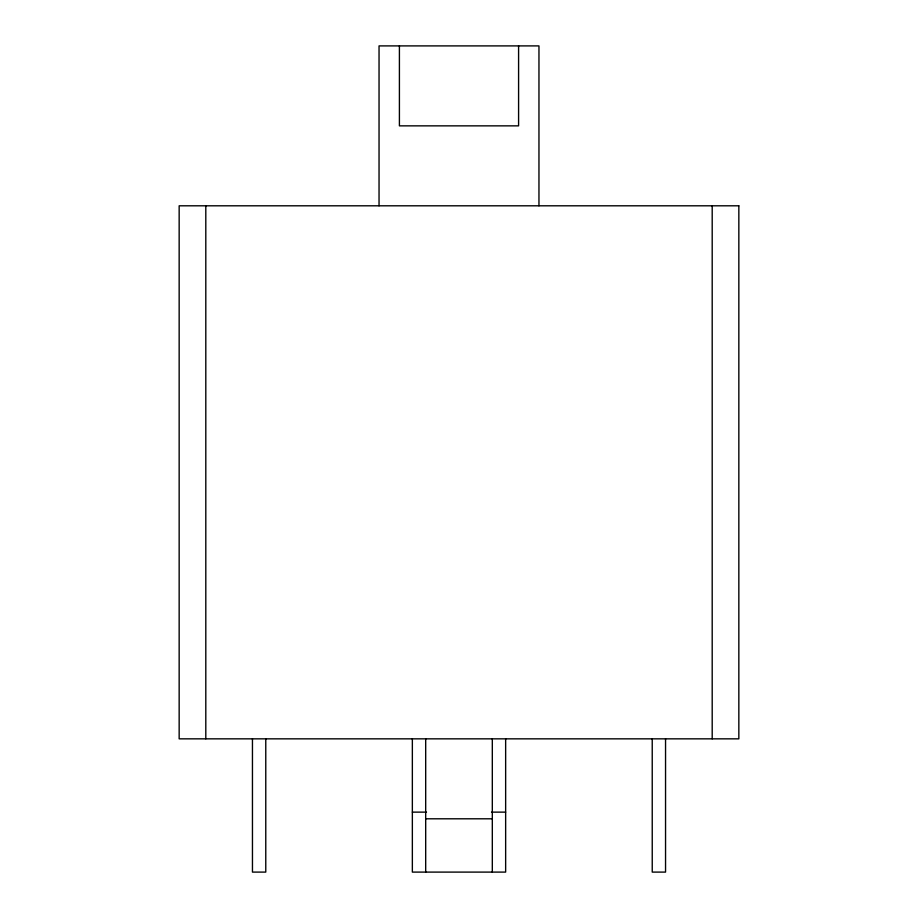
<?xml version="1.0" encoding="UTF-8"?>
<svg xmlns="http://www.w3.org/2000/svg" width="918" height="918" viewBox="0 0 918 918"><rect width="100%" height="100%" fill="white"/><g stroke="black" fill="none" stroke-linecap="round" stroke-linejoin="round"><path stroke-width="1.38" d="M412.354 812.132L426.491 812.132M491.509 812.132L505.646 812.132M425.688 818.799L492.312 818.799M712.196 205.804L712.196 738.841M665.55 738.841L665.55 872.1L652.239 872.1L652.228 738.841M538.958 205.804L538.958 45.9L379.042 45.9L379.042 205.804M518.59 45.9L518.59 125.858L399.41 125.858L399.41 45.9M505.646 738.841L505.646 872.1L412.354 872.1L412.354 738.841M492.312 738.841L492.312 872.1M425.688 738.841L425.688 872.1M265.772 738.841L265.772 872.1L252.461 872.1L252.45 738.841M205.804 205.804L205.804 738.841M738.841 205.804L179.159 205.804L179.159 738.841L738.841 738.841L738.841 205.804"/></g></svg>
